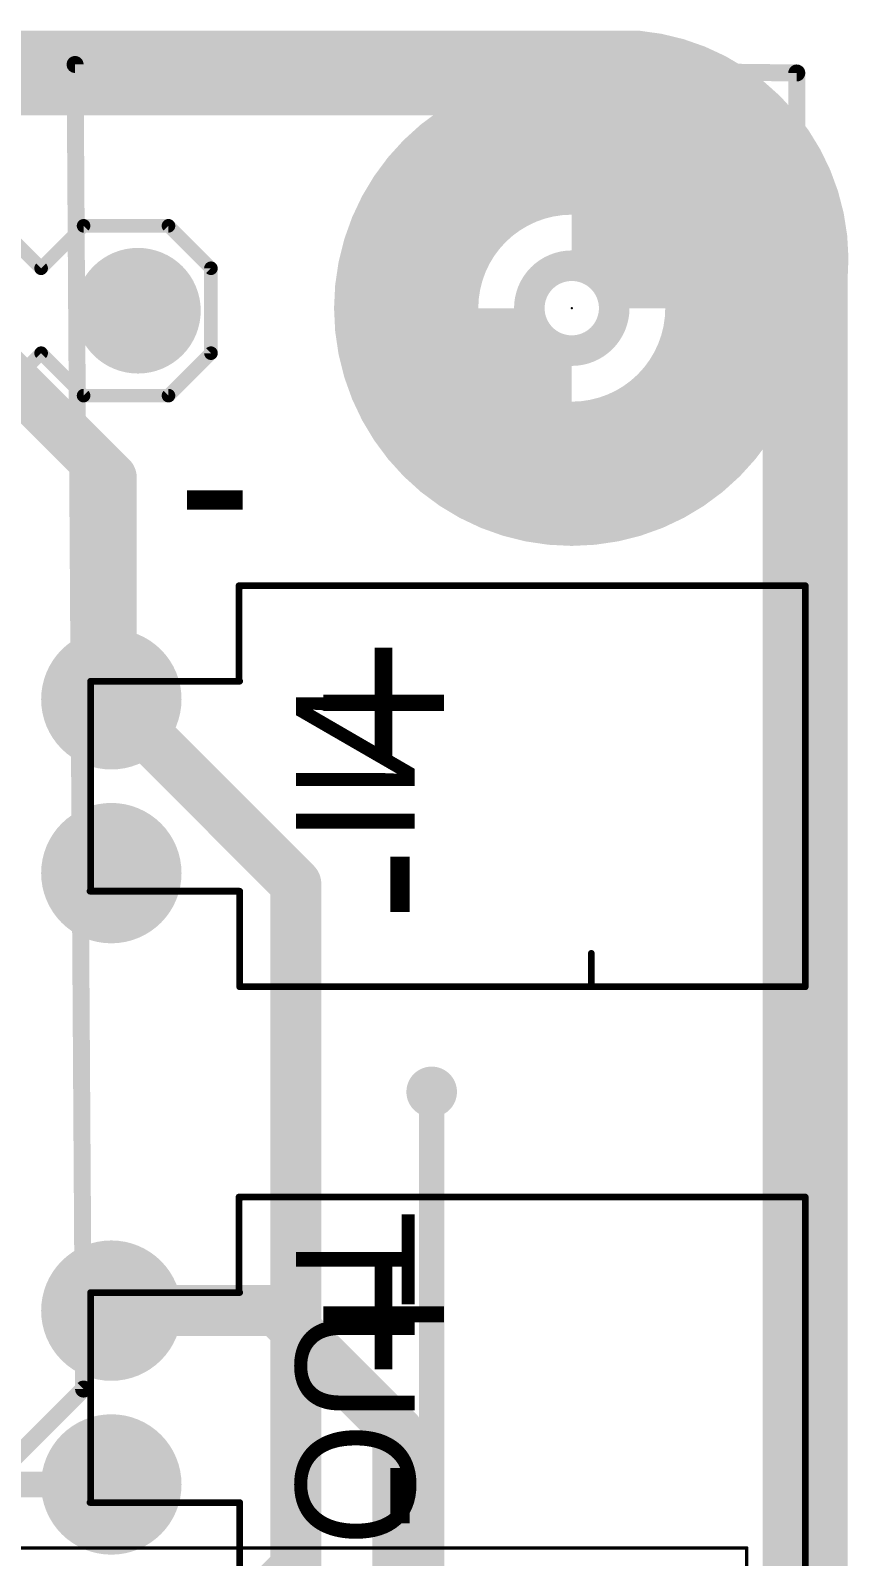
# Model space of a CAD drawing. Extents: x -0.6 to 31.5, y -1.9 to 65.7.
# Drawn here: x 18.38 to 30.62, y 42.83 to 65.66 of the extents above; entities that cross this region are included whole.
import ezdxf
from ezdxf.enums import TextEntityAlignment as Align

# ---------------------------------------------------------------- set-up
doc = ezdxf.new("R2010")
doc.units = 0
for name, color, linetype in [('1', 22, 'CONTINUOUS'), ('16', 175, 'CONTINUOUS'), ('17', 82, 'CONTINUOUS'), ('18', 82, 'CONTINUOUS'), ('21', 253, 'CONTINUOUS'), ('22', 253, 'CONTINUOUS'), ('23', 7, 'CONTINUOUS'), ('39', 22, 'CONTINUOUS'), ('40', 175, 'CONTINUOUS'), ('41', 22, 'CONTINUOUS'), ('42', 175, 'CONTINUOUS'), ('43', 82, 'CONTINUOUS'), ('51', 253, 'CONTINUOUS')]:
    doc.layers.add(name, color=color, linetype=linetype)

# ---------------------------------------------------------------- blocks, each defined once
blk = doc.blocks.new('RECT')
blk.add_solid([(-0.5, -0.5), (0.5, -0.5), (-0.5, 0.5), (0.5, 0.5)])
blk = doc.blocks.new('ROUNDP')
at = {"const_width": 0.5}
blk.add_lwpolyline([(0, -0.25, 1), (0, 0.25, 1), (0, -0.25)], format="xyb", dxfattribs=at)
blk = doc.blocks.new('ROUNDV')
at = {"const_width": 0.5}
blk.add_lwpolyline([(0, -0.25, 1), (0, 0.25, 1), (0, -0.25)], format="xyb", dxfattribs=at)

msp = doc.modelspace()

# ---------------------------------------------------------------- linework, layer by layer
at = {"layer": '1'}
for points, const_width in [([(19.592, 58.9702), (17.0942, 61.468)], 0.762), ([(19.592, 55.656), (19.592, 58.9702)], 0.762), ([(22.352, 52.896), (19.592, 55.656)], 0.762), ([(22.352, 52.896), (22.352, 42.672)], 0.762), ([(24.384, 41.642), (24.384, 49.784)], 0.381), ([(19.592, 43.912), (18.004, 43.912)], 0.381), ([(22.352, 42.672), (18.796, 39.116)], 0.762)]:
    msp.add_lwpolyline(points, dxfattribs=dict(at, const_width=const_width))
for points, const_width in [([(19.7825, 58.9702, 1), (19.4015, 58.9702)], 0.381), ([(19.4573, 58.8355, 1), (19.7267, 59.1049)], 0.381), ([(19.7267, 55.7907, 1), (19.4573, 55.5213)], 0.381), ([(19.4015, 55.656, 1), (19.7825, 55.656)], 0.381), ([(22.5425, 52.896, 1), (22.1615, 52.896)], 0.381), ([(22.2173, 52.7613, 1), (22.4867, 53.0307)], 0.381), ([(24.4793, 49.784, 1), (24.2888, 49.784)], 0.1905), ([(19.592, 43.8167, 1), (19.592, 44.0072)], 0.1905), ([(22.4867, 42.5373, 1), (22.2173, 42.8067)], 0.381), ([(22.1615, 42.672, 1), (22.5425, 42.672)], 0.381)]:
    msp.add_lwpolyline(points, format="xyb", dxfattribs=dict(at, const_width=const_width))
at = {"layer": '16'}
for points, const_width in [([(19.177, 45.339), (19.05, 65.151)], 0.254), ([(19.05, 65.151), (29.845, 65.024)], 0.254), ([(29.845, 65.024), (29.845, 0)], 0.254), ([(19.592, 46.512), (22.068, 46.512)], 0.762), ([(22.068, 46.512), (23.876, 44.704)], 0.762), ([(17.272, 43.434), (19.177, 45.339)], 0.254), ([(23.876, 44.704), (23.876, 39.457)], 0.762)]:
    msp.add_lwpolyline(points, dxfattribs=dict(at, const_width=const_width))
for points, const_width in [([(19.1135, 65.1514, 1), (18.9865, 65.1506)], 0.127), ([(19.0507, 65.2145, 1), (19.0493, 65.0875)], 0.127), ([(29.9085, 65.024, 1), (29.7815, 65.024)], 0.127), ([(29.8443, 64.9605, 1), (29.8457, 65.0875)], 0.127), ([(19.592, 46.7025, 1), (19.592, 46.3215)], 0.381), ([(22.2027, 46.6467, 1), (21.9333, 46.3773)], 0.381), ([(22.068, 46.3215, 1), (22.068, 46.7025)], 0.381), ([(19.2219, 45.2941, 1), (19.1321, 45.3839)], 0.127), ([(19.1135, 45.3386, 1), (19.2405, 45.3394)], 0.127), ([(24.0665, 44.704, 1), (23.6855, 44.704)], 0.381), ([(23.7413, 44.5693, 1), (24.0107, 44.8387)], 0.381)]:
    msp.add_lwpolyline(points, format="xyb", dxfattribs=dict(at, const_width=const_width))
at = {"layer": '21'}
for points, const_width in [([(27.432, 65.024), (2.54, 65.024)], 1.27), ([(17.907, 62.738), (18.542, 62.103)], 0.2032), ([(18.542, 62.103), (19.177, 62.738)], 0.2032), ([(19.177, 62.738), (20.447, 62.738)], 0.2032), ([(20.447, 62.738), (21.082, 62.103)], 0.2032), ([(29.972, 2.032), (29.972, 61.976)], 1.27), ([(21.082, 62.103), (21.082, 60.833)], 0.2032), ([(18.542, 60.833), (17.907, 60.198)], 0.2032), ([(19.177, 60.198), (18.542, 60.833)], 0.2032), ([(21.082, 60.833), (20.447, 60.198)], 0.2032), ([(20.447, 60.198), (19.177, 60.198)], 0.2032)]:
    msp.add_lwpolyline(points, dxfattribs=dict(at, const_width=const_width))
for points, const_width in [([(29.972, 61.976, 0.4142), (27.432, 65.024)], 1.27), ([(27.4607, 65.3402, 1), (27.4033, 64.7078)], 0.635), ([(27.432, 64.7065, 1), (27.432, 65.3415)], 0.635), ([(26.4795, 58.5851, 1), (26.4795, 64.4271, 1), (26.4795, 58.5851)], 0.1524), ([(26.4795, 60.0061, 1), (26.4795, 63.0061, 1), (26.4795, 60.0061)], 0.2032), ([(19.177, 62.7888, 1), (19.177, 62.6872)], 0.1016), ([(19.2129, 62.7021, 1), (19.1411, 62.7739)], 0.1016), ([(20.4829, 62.7739, 1), (20.4111, 62.7021)], 0.1016), ([(20.447, 62.6872, 1), (20.447, 62.7888)], 0.1016), ([(30.2895, 61.976, 1), (29.6545, 61.976)], 0.635), ([(29.6558, 62.0047, 1), (30.2882, 61.9473)], 0.635), ([(18.5061, 62.1389, 1), (18.5779, 62.0671)], 0.1016), ([(18.5061, 62.0671, 1), (18.5779, 62.1389)], 0.1016), ([(21.1328, 62.103, 1), (21.0312, 62.103)], 0.1016), ([(21.0461, 62.0671, 1), (21.1179, 62.1389)], 0.1016), ([(18.5779, 60.8689, 1), (18.5061, 60.7971)], 0.1016), ([(18.5779, 60.7971, 1), (18.5061, 60.8689)], 0.1016), ([(21.0312, 60.833, 1), (21.1328, 60.833)], 0.1016), ([(21.1179, 60.7971, 1), (21.0461, 60.8689)], 0.1016), ([(19.177, 60.2488, 1), (19.177, 60.1472)], 0.1016), ([(19.1411, 60.1621, 1), (19.2129, 60.2339)], 0.1016), ([(20.4111, 60.2339, 1), (20.4829, 60.1621)], 0.1016), ([(20.447, 60.1472, 1), (20.447, 60.2488)], 0.1016)]:
    msp.add_lwpolyline(points, format="xyb", dxfattribs=dict(at, const_width=const_width))
at = {"layer": '22', "const_width": 0.762}
for points in [[(20.447, 65.024), (16.51, 65.024)], [(22.0853, 65.024), (21.8567, 65.024)], [(27.432, 65.024), (23.495, 65.024)], [(29.972, 58.0249), (29.972, 61.976)], [(29.972, 56.3866), (29.972, 56.6152)], [(29.972, 51.0258), (29.972, 54.9769)], [(29.972, 49.3875), (29.972, 49.6161)], [(29.972, 44.0267), (29.972, 47.9778)], [(29.972, 42.3884), (29.972, 42.617)]]:
    msp.add_lwpolyline(points, dxfattribs=at)
at = {"layer": '22'}
for points, const_width in [([(20.447, 64.8335, 1), (20.447, 65.2145)], 0.381), ([(21.8567, 65.2145, 1), (21.8567, 64.8335)], 0.381), ([(22.0853, 64.8335, 1), (22.0853, 65.2145)], 0.381), ([(23.495, 65.2145, 1), (23.495, 64.8335)], 0.381), ([(29.972, 61.976, 0.4142), (27.432, 65.024)], 0.762), ([(27.4492, 65.2137, 1), (27.4148, 64.8343)], 0.381), ([(27.432, 64.8335, 1), (27.432, 65.2145)], 0.381), ([(30.1625, 61.976, 1), (29.7815, 61.976)], 0.381), ([(29.7823, 61.9932, 1), (30.1617, 61.9588)], 0.381), ([(29.7815, 58.0249, 1), (30.1625, 58.0249)], 0.381), ([(30.1625, 56.6152, 1), (29.7815, 56.6152)], 0.381), ([(29.7815, 56.3866, 1), (30.1625, 56.3866)], 0.381), ([(30.1625, 54.9769, 1), (29.7815, 54.9769)], 0.381), ([(29.7815, 51.0258, 1), (30.1625, 51.0258)], 0.381), ([(30.1625, 49.6161, 1), (29.7815, 49.6161)], 0.381), ([(29.7815, 49.3875, 1), (30.1625, 49.3875)], 0.381), ([(30.1625, 47.9778, 1), (29.7815, 47.9778)], 0.381), ([(29.7815, 44.0267, 1), (30.1625, 44.0267)], 0.381), ([(30.1625, 42.617, 1), (29.7815, 42.617)], 0.381)]:
    msp.add_lwpolyline(points, format="xyb", dxfattribs=dict(at, const_width=const_width))
at = {"layer": '23'}
for p in [(26.4795, 61.5061), (29.972, 54.356), (29.972, 45.212)]:
    msp.add_point(p, dxfattribs=at)
at = {"layer": '39', "const_width": 2.032}
msp.add_lwpolyline([(26.4795, 58.9661, 1), (26.4795, 64.0461, 1), (26.4795, 58.9661)], format="xyb", dxfattribs=at)
at = {"layer": '40'}
for points, const_width in [([(26.4795, 58.9661, 1), (26.4795, 64.0461, 1), (26.4795, 58.9661)], 2.032), ([(29.1097, 42.962, 1), (29.0843, 42.962)], 0.0254), ([(29.097, 42.9493, 1), (29.097, 42.9747)], 0.0254)]:
    msp.add_lwpolyline(points, format="xyb", dxfattribs=dict(at, const_width=const_width))
at = {"layer": '40', "const_width": 0.0508}
for points in [[(29.097, 42.962), (17.131, 42.962)], [(29.097, 35.016), (29.097, 42.962)]]:
    msp.add_lwpolyline(points, dxfattribs=at)
at = {"layer": '41', "const_width": 2.032}
msp.add_lwpolyline([(26.4795, 58.9661, 1), (26.4795, 64.0461, 1), (26.4795, 58.9661)], format="xyb", dxfattribs=at)
at = {"layer": '42', "const_width": 2.032}
msp.add_lwpolyline([(26.4795, 58.9661, 1), (26.4795, 64.0461, 1), (26.4795, 58.9661)], format="xyb", dxfattribs=at)
at = {"layer": '43', "const_width": 2.032}
msp.add_lwpolyline([(26.4795, 58.9661, 1), (26.4795, 64.0461, 1), (26.4795, 58.9661)], format="xyb", dxfattribs=at)
at = {"layer": '51'}
for points, const_width in [([(28.2575, 61.5061, 0.4142), (26.4795, 63.2841)], 2.286), ([(24.7015, 61.5061, 0.4142), (26.4795, 59.7281)], 2.286), ([(26.4795, 60.8711, 1), (26.4795, 62.1411, 1), (26.4795, 60.8711)], 0.4572), ([(21.527, 57.356, 1), (21.477, 57.356)], 0.05), ([(21.512, 57.381, 1), (21.512, 57.331)], 0.05), ([(21.537, 57.356, 1), (21.487, 57.356)], 0.05), ([(21.487, 57.326, 1), (21.537, 57.326)], 0.05), ([(29.997, 57.356, 1), (29.947, 57.356)], 0.05), ([(29.972, 57.331, 1), (29.972, 57.381)], 0.05), ([(19.307, 55.926, 1), (19.257, 55.926)], 0.05), ([(19.282, 55.951, 1), (19.282, 55.901)], 0.05), ([(21.502, 55.951, 1), (21.502, 55.901)], 0.05), ([(21.477, 55.926, 1), (21.527, 55.926)], 0.05), ([(21.502, 55.901, 1), (21.502, 55.951)], 0.05), ([(21.512, 55.901, 1), (21.512, 55.951)], 0.05), ([(19.272, 52.811, 1), (19.272, 52.761)], 0.05), ([(19.257, 52.796, 1), (19.307, 52.796)], 0.05), ([(21.537, 52.786, 1), (21.487, 52.786)], 0.05), ([(21.512, 52.761, 1), (21.512, 52.811)], 0.05), ([(26.797, 51.856, 1), (26.747, 51.856)], 0.05), ([(21.512, 51.381, 1), (21.512, 51.331)], 0.05), ([(21.487, 51.356, 1), (21.537, 51.356)], 0.05), ([(26.772, 51.381, 1), (26.772, 51.331)], 0.05), ([(26.747, 51.356, 1), (26.797, 51.356)], 0.05), ([(26.772, 51.331, 1), (26.772, 51.381)], 0.05), ([(29.947, 51.356, 1), (29.997, 51.356)], 0.05), ([(29.972, 51.331, 1), (29.972, 51.381)], 0.05), ([(21.527, 48.212, 1), (21.477, 48.212)], 0.05), ([(21.512, 48.237, 1), (21.512, 48.187)], 0.05), ([(21.537, 48.212, 1), (21.487, 48.212)], 0.05), ([(21.487, 48.182, 1), (21.537, 48.182)], 0.05), ([(29.997, 48.212, 1), (29.947, 48.212)], 0.05), ([(29.972, 48.187, 1), (29.972, 48.237)], 0.05), ([(19.307, 46.782, 1), (19.257, 46.782)], 0.05), ([(19.282, 46.807, 1), (19.282, 46.757)], 0.05), ([(21.502, 46.807, 1), (21.502, 46.757)], 0.05), ([(21.477, 46.782, 1), (21.527, 46.782)], 0.05), ([(21.502, 46.757, 1), (21.502, 46.807)], 0.05), ([(21.512, 46.757, 1), (21.512, 46.807)], 0.05), ([(19.272, 43.667, 1), (19.272, 43.617)], 0.05), ([(19.257, 43.652, 1), (19.307, 43.652)], 0.05), ([(21.537, 43.642, 1), (21.487, 43.642)], 0.05), ([(21.512, 43.617, 1), (21.512, 43.667)], 0.05)]:
    msp.add_lwpolyline(points, format="xyb", dxfattribs=dict(at, const_width=const_width))
at = {"layer": '51', "const_width": 0.1}
for points in [[(21.502, 55.926), (21.502, 57.356)], [(29.972, 57.356), (21.512, 57.356)], [(21.512, 57.356), (21.512, 57.326)], [(29.972, 51.356), (29.972, 57.356)], [(19.282, 55.926), (19.282, 52.796)], [(21.502, 55.926), (19.282, 55.926)], [(21.512, 55.926), (21.502, 55.926)], [(21.512, 52.786), (19.272, 52.786)], [(21.512, 51.356), (21.512, 52.786)], [(26.772, 51.356), (26.772, 51.856)], [(26.772, 51.356), (21.512, 51.356)], [(29.972, 51.356), (26.772, 51.356)], [(21.502, 46.782), (21.502, 48.212)], [(29.972, 48.212), (21.512, 48.212)], [(21.512, 48.212), (21.512, 48.182)], [(29.972, 42.212), (29.972, 48.212)], [(19.282, 46.782), (19.282, 43.652)], [(21.502, 46.782), (19.282, 46.782)], [(21.512, 46.782), (21.502, 46.782)], [(21.512, 43.642), (19.272, 43.642)], [(21.512, 42.212), (21.512, 43.642)]]:
    msp.add_lwpolyline(points, dxfattribs=at)

# ---------------------------------------------------------------- block references
at = {"layer": '17'}
for p, xscale, yscale, rotation in [((19.9898, 61.468), 1.8796, 1.8796, 90), ((19.9898, 61.468), 1.8796, 1.8796, 90), ((19.592, 55.656), 2.1, 2.1, 180), ((19.592, 55.656), 2.1, 2.1, 180), ((19.592, 53.056), 2.1, 2.1, 180), ((19.592, 53.056), 2.1, 2.1, 180), ((19.592, 46.512), 2.1, 2.1, 180), ((19.592, 46.512), 2.1, 2.1, 180), ((19.592, 43.912), 2.1, 2.1, 180), ((19.592, 43.912), 2.1, 2.1, 180)]:
    msp.add_blockref('ROUNDP', p, dxfattribs=dict(at, xscale=xscale, yscale=yscale, rotation=rotation))
at = {"layer": '18', "xscale": 0.7564, "yscale": 0.7564}
msp.add_blockref('ROUNDV', (24.384, 49.784), dxfattribs=at)
msp.add_blockref('ROUNDV', (24.384, 49.784), dxfattribs=at)
at = {"layer": '51', "xscale": 0.5842, "yscale": 0.5842}
msp.add_blockref('RECT', (19.812, 61.468), dxfattribs=at)

# ---------------------------------------------------------------- texts
at = {"layer": '21'}
msp.add_text('-', height=2.54, dxfattribs=at).set_placement((20.574, 57.658))
for s, p in [('+', (24.892, 54.61)), ('-', (24.892, 52.324)), ('+', (24.892, 45.466)), ('-', (24.892, 43.18))]:
    msp.add_text(s, height=2.54, rotation=90, dxfattribs=at).set_placement(p)
at = {"layer": '22', "text_generation_flag": 2}
for s, p in [('IN', (24.13, 55.88)), ('OUT', (24.13, 48.006))]:
    msp.add_text(s, height=1.778, rotation=270, dxfattribs=at).set_placement(p, align=Align.TOP_RIGHT)

doc.saveas('drawing.dxf')
